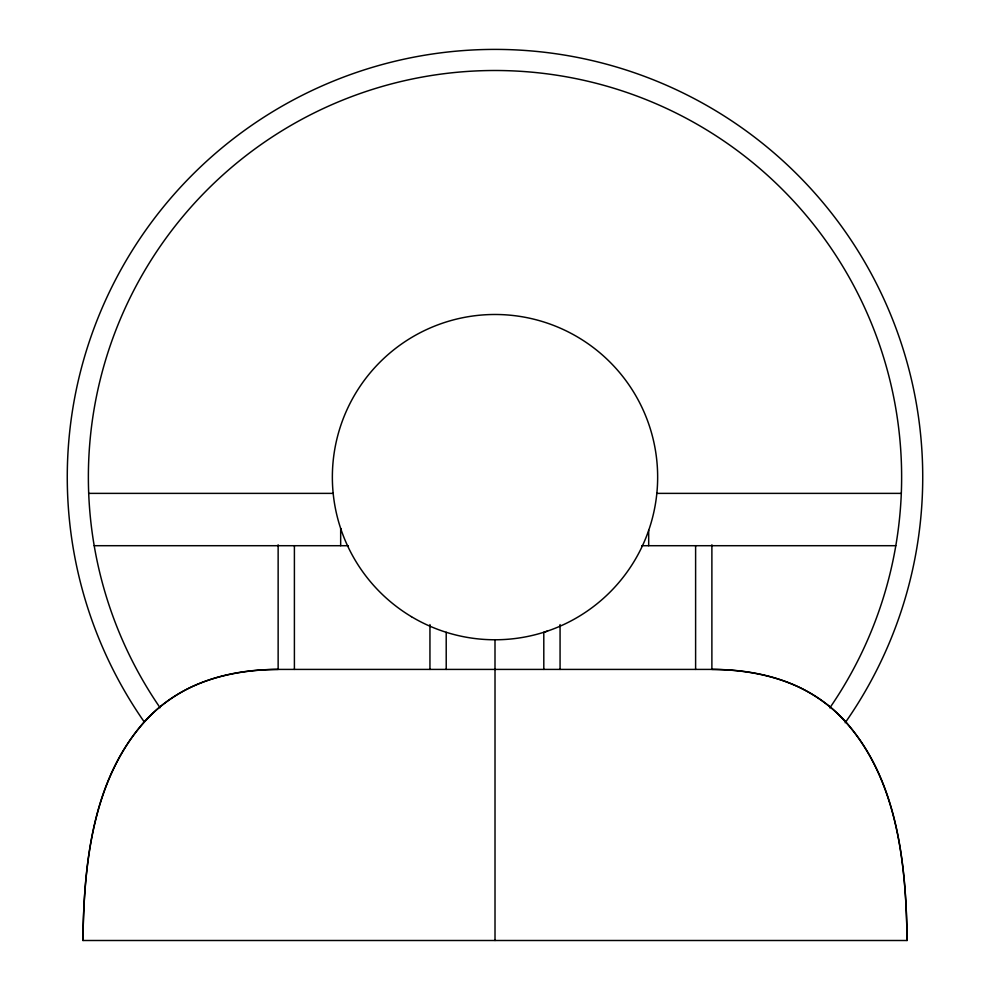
<?xml version="1.0" encoding="UTF-8"?>
<svg xmlns="http://www.w3.org/2000/svg" width="990" height="990" viewBox="0 0 990 990"><rect width="100%" height="100%" fill="white"/><g stroke="black" fill="none" stroke-linecap="round" stroke-linejoin="round"><path stroke-width="1.49" d="M82.962 940.5C83.828 859.704 93.382 767.201 156.816 709.558A150.542 150.542 0 0 1 177.953 694.2C207.95 676.12 243.453 669.376 278.14 669.413L711.884 669.413C746.559 669.376 782.063 676.12 812.072 694.2A150.542 150.542 0 0 1 833.196 709.558C896.643 767.201 906.184 859.704 907.063 940.5L82.962 940.5C83.903 864.518 92.243 780.726 144.713 721.302A151.854 151.854 0 0 1 192.741 686.355C219.508 674.289 248.936 669.611 278.14 669.413L278.14 544.822M547.482 631.076L543.795 632.288L543.807 669.413M88.692 493.379L333.16 493.379M656.84 493.379L901.308 493.379M94.199 545.7L348.319 545.713M641.706 545.713L895.802 545.7M341.043 529.613L340.671 528.474L340.671 545.7M907.063 940.5C906.122 864.518 897.769 780.726 845.299 721.302A151.854 151.854 0 0 0 797.272 686.355C770.505 674.289 741.089 669.611 711.884 669.413L711.884 544.822M695.611 545.713L695.611 669.413M648.685 530.393L648.685 545.7M560.068 624.566L560.068 669.413M495 639.788L495 669.116M495.012 669.413L495.012 940.5M446.205 632.288L446.218 669.413M429.945 624.566L429.945 669.413M294.401 545.713L294.401 669.413M160.071 707.714A406.63 406.63 0 0 1 225.534 172.606A406.63 406.63 0 0 1 764.627 172.743A406.63 406.63 0 0 1 829.818 707.875M144.218 721.883A427.729 427.729 0 0 1 211.08 157.212A427.729 427.729 0 0 1 779.699 157.917A427.729 427.729 0 0 1 845.175 722.75M411.456 616.683A162.657 162.657 0 0 0 657.632 479.704A162.657 162.657 0 0 0 415.911 335.004A162.657 162.657 0 0 0 411.456 616.683"/></g></svg>
